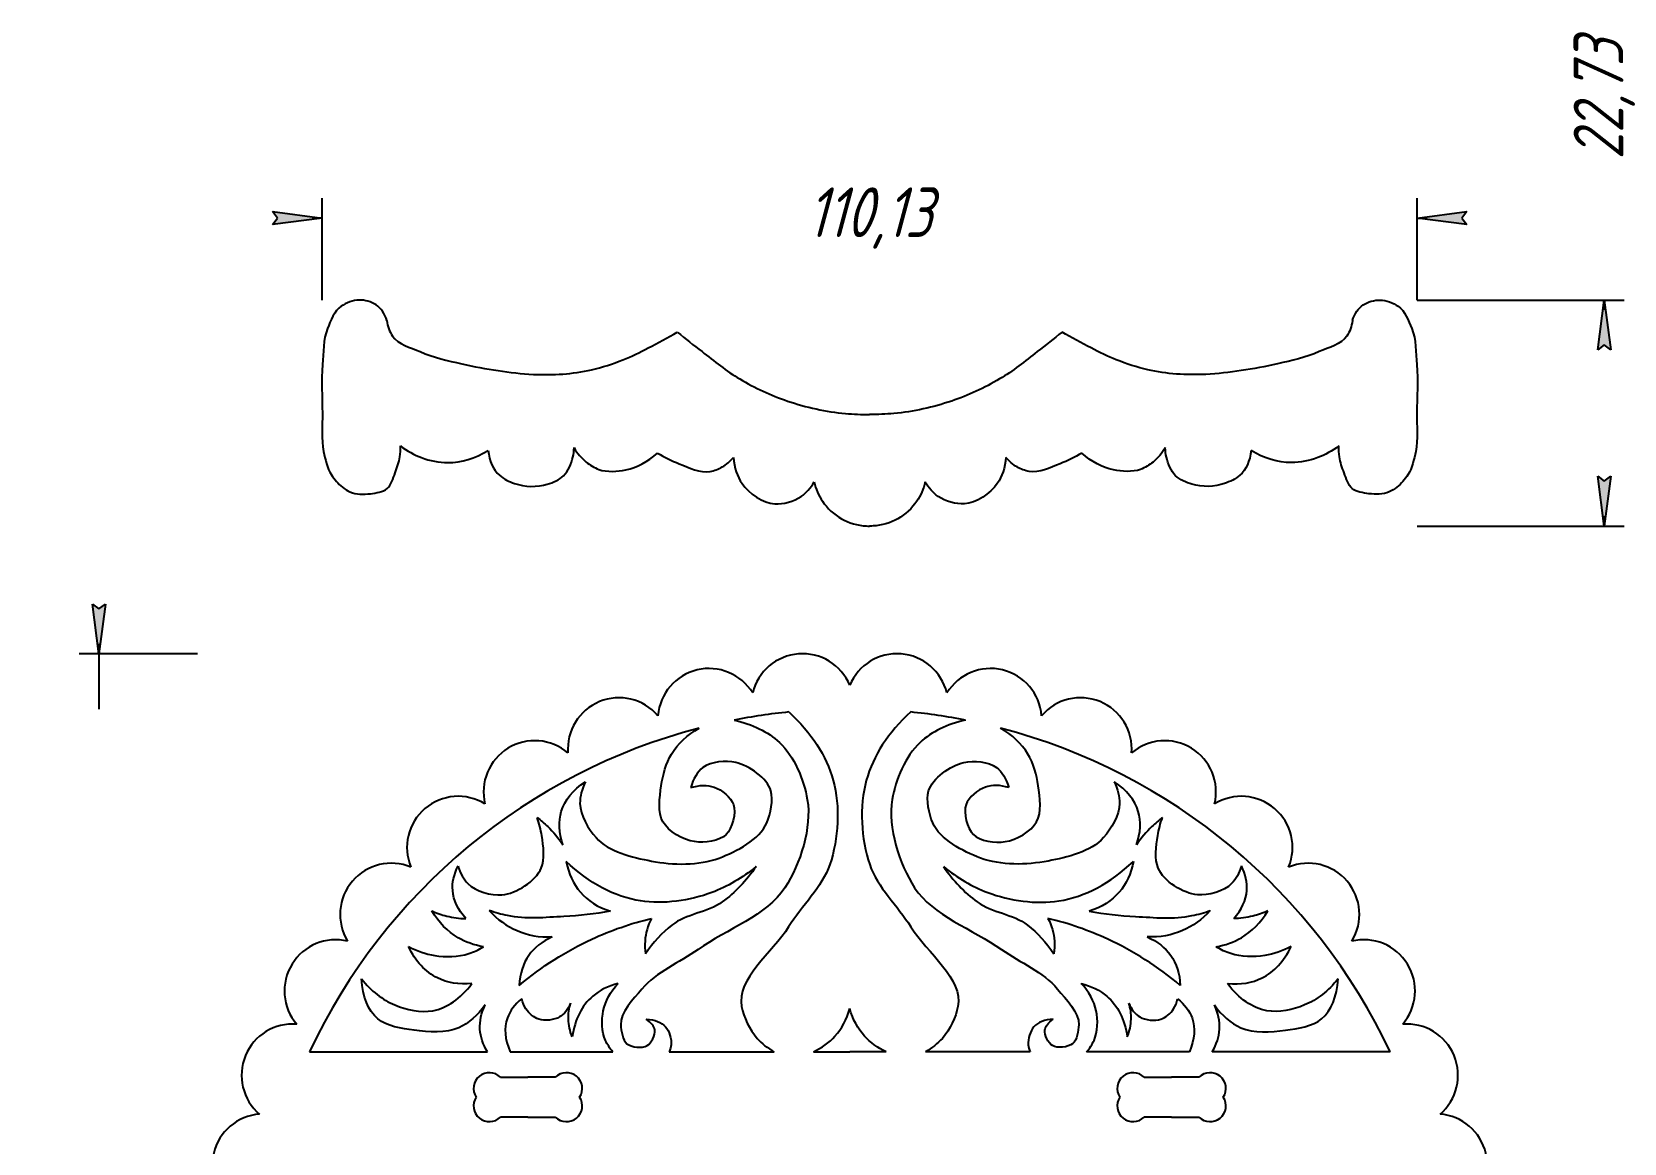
# Model space of a CAD drawing. Header units: millimetres. Extents: x -487 to -69, y -139 to 221.
# Drawn here: x -309.9 to -149.8, y -34.7 to 77.1 of the extents above; entities that cross this region are included whole.
import ezdxf

# ---------------------------------------------------------------- set-up
doc = ezdxf.new("R2010")
doc.units = ezdxf.units.MM
doc.linetypes.add('K5LT32768', pattern=[0])
doc.linetypes.add('K5LT_THIN', pattern=[0])
doc.styles.add('KDIMTEXTSTYLE', font='GOST_AU.SHX', dxfattribs={"width": 0.96, "oblique": 15, "height": 5})
doc.dimstyles.new('KDIMSTYLE (1.00)', dxfattribs={"dimtxt": 5, "dimasz": 1, "dimexe": 2, "dimexo": 0, "dimgap": 1, "dimtad": 1, "dimtxsty": 'KDIMTEXTSTYLE', "dimsah": 1, "dimcen": 0, "dimdle": 1, "dimadec": 0, "dimazin": 0, "dimtfac": 0.667, "dimtmove": 0, "dimatfit": 3, "dimfxl": 1, "dimtvp": 1, "dimtolj": 1, "dimtzin": 0, "dimarcsym": 0})

# ---------------------------------------------------------------- blocks, each defined once
blk = doc.blocks.new('KDIMARROW_01')
blk.add_hatch(color=0).paths.add_polyline_path([(0, 0), (-5, 0.658262491226197), (-4.5, 6e-16), (-5, -0.6582624912261956)])
at = {"color": 0, "linetype": 'K5LT_THIN'}
for p, q in [((-4.5, 6e-16), (-5, 0.658262491226197)), ((-5, 0.658262491226197), (0, 0)), ((0, 0), (-5, -0.6582624912261956)), ((-5, -0.6582624912261956), (-4.5, 6e-16)), ((0, 0), (-1, 0))]:
    blk.add_line(p, q, dxfattribs=at)

msp = doc.modelspace()

# ---------------------------------------------------------------- linework, layer by layer
at = {"color": 30, "linetype": 'K5LT32768', "true_color": 0xff8000}
for p, q in [((-281.9920121215921, -25.48999229660157), (-264.0875781937035, -25.48999229660157)), ((-261.8013818142175, -25.48999229660157), (-251.4725563749099, -25.48999229660157)), ((-245.8058079288505, -25.48999229660157), (-235.2519541571674, -25.48999229660157)), ((-231.3030518040846, -25.48999229660157), (-227.6474199609788, -25.48999229660157)), ((-223.991788117873, -25.48999229660157), (-227.6474199609788, -25.48999229660157)), ((-209.4890319931071, -25.48999229660157), (-220.0428857647902, -25.48999229660157)), ((-193.49345810774, -25.48999229660157), (-203.8222835470477, -25.48999229660157)), ((-173.3028278003655, -25.48999229660157), (-191.2072617282541, -25.48999229660157)), ((-262.7709457945718, -28.05109941462007), (-260.0160098248392, -28.05109941462004)), ((-257.2610738551065, -28.05109941462001), (-260.0160098248392, -28.05109941462004)), ((-198.033766066851, -28.05109941462007), (-195.2788300971184, -28.05109941462004)), ((-192.5238941273857, -28.05109941462001), (-195.2788300971184, -28.05109941462004)), ((-260.0160098248392, -32.05109941462004), (-262.770945794572, -32.05109941462004)), ((-260.0160098248392, -32.05109941462004), (-257.2610738551065, -32.05109941462004)), ((-195.2788300971184, -32.05109941462004), (-198.0337660668511, -32.05109941462004)), ((-195.2788300971184, -32.05109941462004), (-192.5238941273856, -32.05109941462004))]:
    msp.add_line(p, q, dxfattribs=at)
for centre, radius, start, end in [((-232.4051417439227, 9.401487637222203), 5.149414878140898, 22.4917768598498, 166.5082231401469), ((-222.8896981780349, 9.401487637222203), 5.149414878140898, 13.49177685985314, 157.5082231401502), ((-241.8034344095408, 7.912944313372151), 5.149414878140898, 31.49177685985227, 175.5082231401494), ((-213.4914055124168, 7.912944313372151), 5.149414878140898, 4.491776859850669, 148.5082231401477), ((-250.8531590183157, 4.972510542496053), 5.149414878140898, 40.49177685986863, 184.5082231401657), ((-204.4416809036419, 4.972510542496053), 5.149414878140898, 355.4917768598343, 139.5082231401314), ((-227.6474199609788, -51.05109941462001), 60.05584812657471, 95.858678009859, 101.1769592941411), ((-227.6474199609788, -51.05109941462001), 60.05584812657471, 78.82304070585886, 84.141321990141), ((-227.6474199609788, -51.05109941462001), 60.05584812657471, 104.610392055035, 154.809941819085), ((-227.6474199609788, -51.05109941462001), 60.05584812657471, 25.19005818091505, 75.38960794496498), ((-259.3314813160663, 0.6525895627725617), 5.149414878140897, 49.49177685987107, 193.5082231401681), ((-195.9633586058913, 0.6525895627725617), 5.149414878140897, 346.4917768598319, 130.5082231401289), ((-267.0296368698854, -4.940447834277649), 5.149414878140897, 58.49177685983203, 202.5082231401291), ((-188.2652030520722, -4.940447834277649), 5.149414878140897, 337.4917768598709, 121.508223140168), ((-273.7580715413245, -11.66888250571247), 5.149414878140898, 67.49177685983452, 211.5082231401315), ((-181.5367683806331, -11.66888250571247), 5.149414878140898, 328.4917768598684, 112.5082231401655), ((-279.3511089383751, -19.36703805952968), 5.149414878140899, 76.49177685985086, 220.5082231401479), ((-175.9437309835825, -19.36703805952968), 5.149414878140899, 319.4917768598521, 103.5082231401491), ((-283.6710299180958, -27.84536035728169), 5.149414878140897, 85.49177685985336, 229.5082231401504), ((-171.6238100038618, -27.84536035728169), 5.149414878140897, 310.4917768598496, 94.50822314014665), ((-263.8934778097056, -29.17363142975364), 1.587500000000009, 44.99999999999644, 213.5548992548024), ((-256.1385418399728, -29.1736314297537), 1.587500000000009, 326.4451007451987, 134.9999999999988), ((-199.1562980819847, -29.17363142975364), 1.587500000000009, 44.99999999999644, 213.5548992548024), ((-191.401362112252, -29.1736314297537), 1.587500000000009, 326.4451007451987, 134.9999999999988), ((-263.8934778097056, -30.92856739948638), 1.587500000000009, 146.4451007451974, 314.9999999999997), ((-256.1385418399728, -30.92856739948638), 1.587500000000009, 225.0000000000006, 33.55489925480147), ((-199.1562980819847, -30.92856739948638), 1.587500000000009, 146.4451007451974, 314.9999999999997), ((-191.401362112252, -30.92856739948638), 1.587500000000009, 225.0000000000006, 33.55489925480147), ((-286.6114636889708, -36.89508496605808), 5.149414878140898, 94.49177685984948, 238.5082231401465), ((-168.6833762329867, -36.89508496605808), 5.149414878140898, 301.4917768598535, 85.50822314015053)]:
    msp.add_arc(centre, radius, start, end, dxfattribs=at)
for points, knots in [([(-274.1958636776302, 48.05903232482039), (-274.4308449446605, 48.7722755108458), (-274.7977297857775, 49.30107934992386), (-275.2965182009814, 49.64544384205459), (-275.7511165821327, 49.95929944871429), (-276.4297027942658, 50.13567987464898), (-276.989014228191, 50.12739175662757), (-277.599811928986, 50.1183406929011), (-278.3127085280121, 49.84794981832895), (-278.8040413132518, 49.49582457090001), (-279.4739128841804, 49.01574528503726), (-279.863159357063, 48.06009377573781), (-280.1797533691939, 47.26595449325573), (-280.6235130715204, 46.15283485707507), (-280.5789981615848, 44.84469488206496), (-280.6742191646285, 43.62688906355378), (-280.8008002079158, 42.0080116509986), (-280.7114696467632, 40.37179479213017), (-280.6849777907771, 38.7448947355517), (-280.6640486225392, 37.45960672069447), (-280.8299911551854, 36.13468152228751), (-280.5658718856709, 34.88983842162084), (-280.3958663135899, 34.08857063124376), (-280.2152134333695, 33.21824689408781), (-279.7769197100498, 32.53597067973735), (-279.4877145752652, 32.0857753562976), (-279.1061844596493, 31.65367272992258), (-278.6803184745827, 31.31906740040348), (-278.4434035734392, 31.13292201348623), (-278.1835601127515, 30.9484460982816), (-277.9135580989621, 30.82657844491395), (-277.3021698332668, 30.55062326890944), (-276.5279657255474, 30.56731214080525), (-275.857653947429, 30.64931265260063), (-275.2886786276136, 30.71891648315655), (-274.5968158528942, 30.81887551206012), (-274.1831279589188, 31.16308767180259), (-273.7655321165113, 31.51055146977189), (-273.58834775688, 32.18892238530556), (-273.3720309190001, 32.73418979243523), (-273.1643943648451, 33.25757690653644), (-272.9784569311871, 33.80752856186663), (-272.8985157614196, 34.36396289294472), (-272.8468730498189, 34.72342445409286), (-272.8277389941879, 35.08838498661027), (-272.8411135945269, 35.45884449049692)], [0, 0, 0, 0, 1, 1, 1, 2, 2, 2, 3, 3, 3, 4, 4, 4, 5, 5, 5, 6, 6, 6, 7, 7, 7, 8, 8, 8, 9, 9, 9, 10, 10, 10, 11, 11, 11, 12, 12, 12, 13, 13, 13, 14, 14, 14, 15, 15, 15, 15]), ([(-177.0989762443273, 48.05903232482039), (-176.863994977297, 48.7722755108458), (-176.49711013618, 49.30107934992386), (-175.9983217209762, 49.64544384205459), (-175.5437233398249, 49.95929944871429), (-174.8651371276917, 50.13567987464898), (-174.3058256937666, 50.12739175662757), (-173.6950279929715, 50.1183406929011), (-172.9821313939455, 49.84794981832895), (-172.4907986087057, 49.49582457090001), (-171.8209270377771, 49.01574528503726), (-171.4316805648945, 48.06009377573781), (-171.1150865527637, 47.26595449325573), (-170.6713268504371, 46.15283485707507), (-170.7158417603728, 44.84469488206496), (-170.620620757329, 43.62688906355378), (-170.4940397140417, 42.0080116509986), (-170.5833702751943, 40.37179479213017), (-170.6098621311804, 38.7448947355517), (-170.6307912994183, 37.45960672069447), (-170.4648487667721, 36.13468152228751), (-170.7289680362866, 34.88983842162084), (-170.8989736083676, 34.08857063124376), (-171.079626488588, 33.21824689408781), (-171.5179202119078, 32.53597067973735), (-171.8071253466923, 32.0857753562976), (-172.1886554623082, 31.65367272992258), (-172.6145214473748, 31.31906740040348), (-172.8514363485183, 31.13292201348623), (-173.1112798092061, 30.9484460982816), (-173.3812818229954, 30.82657844491395), (-173.9926700886907, 30.55062326890944), (-174.7668741964101, 30.56731214080525), (-175.4371859745286, 30.64931265260063), (-176.0061612943439, 30.71891648315655), (-176.6980240690634, 30.81887551206012), (-177.1117119630387, 31.16308767180259), (-177.5293078054463, 31.51055146977189), (-177.7064921650776, 32.18892238530556), (-177.9228090029574, 32.73418979243523), (-178.1304455571124, 33.25757690653644), (-178.3163829907704, 33.80752856186663), (-178.3963241605379, 34.36396289294472), (-178.4479668721386, 34.72342445409286), (-178.4671009277696, 35.08838498661027), (-178.4537263274307, 35.45884449049692)], [0, 0, 0, 0, 1, 1, 1, 2, 2, 2, 3, 3, 3, 4, 4, 4, 5, 5, 5, 6, 6, 6, 7, 7, 7, 8, 8, 8, 9, 9, 9, 10, 10, 10, 11, 11, 11, 12, 12, 12, 13, 13, 13, 14, 14, 14, 15, 15, 15, 15]), ([(-274.1958636776302, 48.05903232482039), (-274.1362047500142, 47.45028705881092), (-273.9305453665387, 46.93974104609447), (-273.6474199609788, 46.50641090930559), (-273.0972284828697, 45.66432982513869), (-271.8294255102666, 45.36338536564614), (-270.8604248449159, 44.93418591362649), (-269.5334429903036, 44.34642585813313), (-268.0750931370405, 44.03599618570509), (-266.6544246454327, 43.7046796831129), (-265.4549279355141, 43.42494302593449), (-264.2354367074637, 43.21219334516395), (-263.0160098248392, 43.03339191663451), (-261.8389218446684, 42.86079853251426), (-260.6507844794953, 42.68667074482251), (-259.4662356048823, 42.64129144972364), (-257.5194230042904, 42.56671032825381), (-255.5111300418052, 42.67474678015039), (-253.6153380128754, 43.10893126543662), (-252.544637114634, 43.3541489429584), (-251.4798820101235, 43.70327330515011), (-250.4553943863631, 44.11089983521263), (-249.5893543472607, 44.45548271532467), (-248.7523920588858, 44.88147773406653), (-247.9190733452284, 45.30251130805154), (-246.9270647361123, 45.80372281725546), (-245.9522340146335, 46.33870409574536), (-244.9945811807921, 46.90745514352122)], [0, 0, 0, 0, 1, 1, 1, 2, 2, 2, 3, 3, 3, 4, 4, 4, 5, 5, 5, 6, 6, 6, 7, 7, 7, 8, 8, 8, 9, 9, 9, 9]), ([(-177.0989762443273, 48.05903232482039), (-177.1586351719433, 47.45028705881092), (-177.3642945554188, 46.93974104609447), (-177.6474199609788, 46.50641090930559), (-178.1976114390879, 45.66432982513869), (-179.4654144116909, 45.36338536564614), (-180.4344150770416, 44.93418591362649), (-181.761396931654, 44.34642585813313), (-183.219746784917, 44.03599618570509), (-184.6404152765248, 43.7046796831129), (-185.8399119864435, 43.42494302593449), (-187.0594032144939, 43.21219334516395), (-188.2788300971183, 43.03339191663451), (-189.4559180772891, 42.86079853251426), (-190.6440554424622, 42.68667074482251), (-191.8286043170752, 42.64129144972364), (-193.7754169176671, 42.56671032825381), (-195.7837098801523, 42.67474678015039), (-197.6795019090821, 43.10893126543662), (-198.7502028073236, 43.3541489429584), (-199.814957911834, 43.70327330515011), (-200.8394455355945, 44.11089983521263), (-201.7054855746968, 44.45548271532467), (-202.5424478630718, 44.88147773406653), (-203.3757665767291, 45.30251130805154), (-204.3677751858453, 45.80372281725546), (-205.342605907324, 46.33870409574536), (-206.3002587411654, 46.90745514352122)], [0, 0, 0, 0, 1, 1, 1, 2, 2, 2, 3, 3, 3, 4, 4, 4, 5, 5, 5, 6, 6, 6, 7, 7, 7, 8, 8, 8, 9, 9, 9, 9]), ([(-244.9945811807921, 46.90745514352122), (-244.1772239798164, 46.23516400924757), (-243.3486218657075, 45.57769691336025), (-242.5087748384656, 44.93505385585927), (-241.268370546882, 43.98590814167086), (-240.0511208329287, 42.97803956885735), (-238.7139745564922, 42.18462613760062), (-237.2008968661457, 41.28682147463197), (-235.5607689036819, 40.53134260560984), (-233.8973453847633, 39.96522081123444), (-232.0309947786597, 39.3300357594156), (-230.0491095932944, 38.89456231788181), (-228.0797016839233, 38.71558706557343), (-227.2739946316798, 38.64236626541529), (-226.4632340573649, 38.60890793453304), (-225.6474199609788, 38.6152120729267)], [0, 0, 0, 0, 1, 1, 1, 2, 2, 2, 3, 3, 3, 4, 4, 4, 5, 5, 5, 5]), ([(-206.3002587411654, 46.90745514352122), (-207.1176159421411, 46.23516400924757), (-207.94621805625, 45.57769691336025), (-208.786065083492, 44.93505385585927), (-210.0264693750755, 43.98590814167086), (-211.2437190890289, 42.97803956885735), (-212.5808653654654, 42.18462613760062), (-214.0939430558119, 41.28682147463197), (-215.7340710182756, 40.53134260560984), (-217.3974945371942, 39.96522081123444), (-219.2638451432978, 39.3300357594156), (-221.2457303286631, 38.89456231788181), (-223.2151382380342, 38.71558706557343), (-224.0208452902778, 38.64236626541529), (-224.8316058645927, 38.60890793453304), (-225.6474199609788, 38.6152120729267)], [0, 0, 0, 0, 1, 1, 1, 2, 2, 2, 3, 3, 3, 4, 4, 4, 5, 5, 5, 5]), ([(-272.8411135945269, 35.45884449049692), (-272.1641540069365, 34.93853070669785), (-271.4612913766114, 34.55304781115925), (-270.708558339347, 34.27324545522391), (-269.8796043778766, 33.96511061870306), (-268.9403222329324, 33.77107178316899), (-268.0693192068109, 33.76869258622264), (-266.6921667506032, 33.76493081178535), (-265.3368719031079, 34.17566717168579), (-264.0034346643251, 35.00090166592398)], [0, 0, 0, 0, 1, 1, 1, 2, 2, 2, 3, 3, 3, 3]), ([(-264.0034346643251, 35.00090166592398), (-263.8899057407937, 33.91884646041096), (-263.5121901151772, 33.08343754952676), (-262.8702877874758, 32.49467493327138), (-262.4678507156403, 32.12555350612143), (-261.8812438318616, 31.86195647239395), (-261.3514534633929, 31.67815050036506), (-260.3418985188541, 31.3278945520852), (-259.0832367775325, 31.27810287481628), (-258.0666545060871, 31.59004106006331), (-257.4946900551299, 31.76554830415849), (-256.8442774381036, 32.03142493429516), (-256.4251687411098, 32.44069391393727), (-255.9483857792751, 32.90628309808089), (-255.6470018464946, 33.65075045153581), (-255.4919840947916, 34.32555934973156), (-255.4211916548104, 34.63372643317541), (-255.3852808417959, 34.95383641507055), (-255.3772357340116, 35.279166147547)], [0, 0, 0, 0, 1, 1, 1, 2, 2, 2, 3, 3, 3, 4, 4, 4, 5, 5, 5, 6, 6, 6, 6]), ([(-255.3772357340116, 35.279166147547), (-255.0466423902747, 34.69337795114882), (-254.6386967106457, 34.2208768415759), (-254.1531102205834, 33.8297634678968), (-253.7791236577646, 33.52853773512174), (-253.3364987400169, 33.25308451954632), (-252.8931591661661, 33.08983815723414), (-252.0644948023801, 32.78470761860259), (-251.0263336072816, 32.87107180964876), (-250.1623713896047, 33.04851956793399), (-249.027447208095, 33.28161975184494), (-247.96658061871, 33.85759309271804), (-246.997288867759, 34.73774029984283)], [0, 0, 0, 0, 1, 1, 1, 2, 2, 2, 3, 3, 3, 4, 4, 4, 4]), ([(-195.9176041879459, 35.279166147547), (-196.2481975316828, 34.69337795114882), (-196.6561432113118, 34.2208768415759), (-197.1417297013742, 33.8297634678968), (-197.5157162641929, 33.52853773512174), (-197.9583411819406, 33.25308451954632), (-198.4016807557915, 33.08983815723414), (-199.2303451195774, 32.78470761860259), (-200.268506314676, 32.87107180964876), (-201.1324685323528, 33.04851956793399), (-202.2673927138626, 33.28161975184494), (-203.3282593032476, 33.85759309271804), (-204.2975510541985, 34.73774029984283)], [0, 0, 0, 0, 1, 1, 1, 2, 2, 2, 3, 3, 3, 4, 4, 4, 4]), ([(-187.2914052576324, 35.00090166592398), (-187.4049341811639, 33.91884646041096), (-187.7826498067803, 33.08343754952676), (-188.4245521344818, 32.49467493327138), (-188.8269892063173, 32.12555350612143), (-189.4135960900959, 31.86195647239395), (-189.9433864585646, 31.67815050036506), (-190.9529414031035, 31.3278945520852), (-192.211603144425, 31.27810287481628), (-193.2281854158704, 31.59004106006331), (-193.8001498668276, 31.76554830415849), (-194.4505624838539, 32.03142493429516), (-194.8696711808477, 32.44069391393727), (-195.3464541426824, 32.90628309808089), (-195.6478380754629, 33.65075045153581), (-195.8028558271659, 34.32555934973156), (-195.8736482671471, 34.63372643317541), (-195.9095590801616, 34.95383641507055), (-195.9176041879459, 35.279166147547)], [0, 0, 0, 0, 1, 1, 1, 2, 2, 2, 3, 3, 3, 4, 4, 4, 5, 5, 5, 6, 6, 6, 6]), ([(-178.4537263274307, 35.45884449049692), (-179.130685915021, 34.93853070669785), (-179.8335485453461, 34.55304781115925), (-180.5862815826106, 34.27324545522391), (-181.4152355440809, 33.96511061870306), (-182.3545176890252, 33.77107178316899), (-183.2255207151467, 33.76869258622264), (-184.6026731713544, 33.76493081178535), (-185.9579680188496, 34.17566717168579), (-187.2914052576324, 35.00090166592398)], [0, 0, 0, 0, 1, 1, 1, 2, 2, 2, 3, 3, 3, 3]), ([(-246.997288867759, 34.73774029984283), (-246.2933551115774, 34.30633907572709), (-245.5634244646369, 33.94608246856353), (-244.8074969269376, 33.65697047835216), (-243.8099326593076, 33.27544212226652), (-242.6940225151567, 32.68383519326134), (-241.6789840071784, 32.88407871291019), (-241.2762747288512, 32.96352389913086), (-240.8496805555762, 33.13118608634031), (-240.483983330541, 33.33862914949503), (-240.0601105429209, 33.57907250928087), (-239.680889163095, 33.88768303506058), (-239.3439027041052, 34.28536483026412)], [0, 0, 0, 0, 1, 1, 1, 2, 2, 2, 3, 3, 3, 4, 4, 4, 4]), ([(-239.3439027041052, 34.28536483026412), (-239.252886070423, 33.26417713388994), (-238.9747974209704, 32.37914968532418), (-238.4826079142588, 31.66835373803832), (-237.7899694790363, 30.6680792787558), (-236.3702387212469, 29.70576237893191), (-235.1862169813303, 29.62726842458189), (-234.3461146605104, 29.57157438536228), (-233.2615872193429, 29.867325739058), (-232.5371941570153, 30.36919365051489), (-232.019845709042, 30.72761865288252), (-231.5833995386825, 31.21588321986766), (-231.2278556459366, 31.83398735147033)], [0, 0, 0, 0, 1, 1, 1, 2, 2, 2, 3, 3, 3, 4, 4, 4, 4]), ([(-211.9509372178523, 34.28536483026412), (-212.0419538515346, 33.26417713388994), (-212.3200425009871, 32.37914968532418), (-212.8122320076988, 31.66835373803832), (-213.5048704429212, 30.6680792787558), (-214.9246012007107, 29.70576237893191), (-216.1086229406272, 29.62726842458189), (-216.9487252614471, 29.57157438536228), (-218.0332527026147, 29.867325739058), (-218.7576457649422, 30.36919365051489), (-219.2749942129155, 30.72761865288252), (-219.7114403832751, 31.21588321986766), (-220.0669842760209, 31.83398735147033)], [0, 0, 0, 0, 1, 1, 1, 2, 2, 2, 3, 3, 3, 4, 4, 4, 4]), ([(-204.2975510541985, 34.73774029984283), (-205.0014848103802, 34.30633907572709), (-205.7314154573207, 33.94608246856353), (-206.4873429950199, 33.65697047835216), (-207.48490726265, 33.27544212226652), (-208.6008174068008, 32.68383519326134), (-209.6158559147791, 32.88407871291019), (-210.0185651931063, 32.96352389913086), (-210.4451593663813, 33.13118608634031), (-210.8108565914166, 33.33862914949503), (-211.2347293790366, 33.57907250928087), (-211.6139507588625, 33.88768303506058), (-211.9509372178523, 34.28536483026412)], [0, 0, 0, 0, 1, 1, 1, 2, 2, 2, 3, 3, 3, 4, 4, 4, 4]), ([(-231.2278556459366, 31.83398735147033), (-231.0587558107571, 31.11026410688264), (-230.7815814687652, 30.46305096635913), (-230.396332619961, 29.8923479298998), (-229.9219241048333, 29.18956483023356), (-229.2166569401884, 28.54734622821152), (-228.4814449325771, 28.13206518941146), (-227.7478075936115, 27.71767359477739), (-226.8519682523875, 27.44322776020319), (-225.9910286893929, 27.40112874769138), (-225.8770324517571, 27.39555445509199), (-225.7624962089524, 27.39351370969232), (-225.6474199609788, 27.39500651149238)], [0, 0, 0, 0, 1, 1, 1, 2, 2, 2, 3, 3, 3, 4, 4, 4, 4]), ([(-220.0669842760209, 31.83398735147033), (-220.2360841112005, 31.11026410688264), (-220.5132584531923, 30.46305096635913), (-220.8985073019966, 29.8923479298998), (-221.3729158171242, 29.18956483023356), (-222.0781829817691, 28.54734622821152), (-222.8133949893804, 28.13206518941146), (-223.547032328346, 27.71767359477739), (-224.4428716695701, 27.44322776020319), (-225.3038112325646, 27.40112874769138), (-225.4178074702004, 27.39555445509199), (-225.5323437130051, 27.39351370969232), (-225.6474199609788, 27.39500651149238)], [0, 0, 0, 0, 1, 1, 1, 2, 2, 2, 3, 3, 3, 4, 4, 4, 4]), ([(-233.7776282019809, 8.69105857389053), (-231.502653944127, 6.609906011122519), (-230.0143971722914, 4.313274561647432), (-229.3128578864743, 1.801164225465271), (-228.5889520157476, -0.7910376041974416), (-228.7734823797822, -4.090060212064373), (-229.6541852583532, -6.663754597131771), (-230.4337576131362, -8.941913373578842), (-232.4640168860684, -10.80094152914592), (-233.7956268179692, -12.91541551540197), (-235.4486242961661, -15.54022333881983), (-239.0768671740859, -18.17605024311396), (-238.5286969272049, -20.93123874167031), (-238.3183503052848, -21.98847341779893), (-237.736987369937, -23.27572817805429), (-236.9585910165619, -24.13971603733208), (-236.4843684980709, -24.66608348085344), (-235.9154895449394, -25.11617556727663), (-235.2519541571674, -25.48999229660157)], [0, 0, 0, 0, 1, 1, 1, 2, 2, 2, 3, 3, 3, 4, 4, 4, 5, 5, 5, 6, 6, 6, 6]), ([(-221.5172117199766, 8.69105857389053), (-223.7921859778306, 6.609906011122519), (-225.2804427496662, 4.313274561647432), (-225.9819820354833, 1.801164225465271), (-226.70588790621, -0.7910376041974416), (-226.5213575421754, -4.090060212064373), (-225.6406546636044, -6.663754597131771), (-224.8610823088214, -8.941913373578842), (-222.8308230358892, -10.80094152914592), (-221.4992131039884, -12.91541551540197), (-219.8462156257915, -15.54022333881983), (-216.2179727478717, -18.17605024311396), (-216.7661429947527, -20.93123874167031), (-216.9764896166728, -21.98847341779893), (-217.5578525520206, -23.27572817805429), (-218.3362489053956, -24.13971603733208), (-218.8104714238867, -24.66608348085344), (-219.3793503770182, -25.11617556727663), (-220.0428857647902, -25.48999229660157)], [0, 0, 0, 0, 1, 1, 1, 2, 2, 2, 3, 3, 3, 4, 4, 4, 5, 5, 5, 6, 6, 6, 6]), ([(-239.2886370319388, 7.865680532259205), (-237.4190322337993, 7.464560721212592), (-235.8953109212042, 6.718065286841409), (-234.7174730941537, 5.626194229145597), (-233.2409948798482, 4.257479629822967), (-232.2534618893493, 1.864993348949298), (-231.9185886447466, -0.1081056184201543), (-231.4380782433346, -2.939309938613576), (-232.6205380046607, -6.572482123315666), (-234.1713492991474, -8.982617287271864), (-235.9872663406567, -11.80475659727557), (-239.9935986893391, -13.12838702975475), (-242.9093300192476, -15.19477545546809), (-244.786622313179, -16.52521870586952), (-247.1060631962135, -17.44670553656641), (-248.5450261904542, -19.18071910453207), (-249.4178715026451, -20.23253601721984), (-250.7411639667801, -21.4970318128241), (-250.6783220951583, -22.78361885469891), (-250.6483968381699, -23.39629073846552), (-250.4926239330761, -24.32928922946815), (-250.0620366115771, -24.67988188110257), (-249.6199200949334, -25.03986182979654), (-248.4965997443441, -25.17254350961304), (-248.0235538581932, -24.86950818374288), (-247.6218324336392, -24.61216362930804), (-247.1783059916114, -23.79033101732423), (-247.2650486476318, -23.30509118695994), (-247.3341276551573, -22.91866209392433), (-247.6185671091179, -22.55521168053031), (-248.1183670095134, -22.21473994677783)], [0, 0, 0, 0, 1, 1, 1, 2, 2, 2, 3, 3, 3, 4, 4, 4, 5, 5, 5, 6, 6, 6, 7, 7, 7, 8, 8, 8, 9, 9, 9, 10, 10, 10, 10]), ([(-243.6459748634569, 1.079412088358424), (-242.7637769715615, 1.355848148910695), (-241.9773253857677, 1.374137720673332), (-241.2866201060752, 1.134280803646391), (-240.5191194978458, 0.867755651575493), (-239.5955301425571, 0.0844214593529955), (-239.3387807133531, -0.6215180855679421), (-239.0345492846914, -1.458010680569458), (-239.4599331044745, -3.013642812797258), (-240.0795083697404, -3.639297426405051), (-240.7297870015573, -4.295956671754709), (-242.2664563466522, -4.494208026106179), (-243.2618938564413, -4.352590725148389), (-244.409565858554, -4.189315572538931), (-245.8946032147473, -3.315049389610721), (-246.4442793431423, -2.349882617138263), (-246.9742153105369, -1.419377250712927), (-246.7780752660609, 0.0949046188188163), (-246.6088854890061, 1.27145259186625), (-246.4525904717877, 2.358330232506688), (-246.1315993939554, 3.5313582603425), (-245.5663798985351, 4.45383807856723), (-244.9241090819305, 5.502071324152553), (-244.0007156956061, 6.3717082631604), (-242.796199739562, 7.062748895590829)], [0, 0, 0, 0, 1, 1, 1, 2, 2, 2, 3, 3, 3, 4, 4, 4, 5, 5, 5, 6, 6, 6, 7, 7, 7, 8, 8, 8, 8]), ([(-216.0062028900188, 7.865680532259205), (-217.8758076881583, 7.464560721212592), (-219.3995290007534, 6.718065286841409), (-220.5773668278039, 5.626194229145597), (-222.0538450421094, 4.257479629822967), (-223.0413780326083, 1.864993348949298), (-223.376251277211, -0.1081056184201543), (-223.856761678623, -2.939309938613576), (-222.6743019172969, -6.572482123315666), (-221.1234906228102, -8.982617287271864), (-219.3075735813009, -11.80475659727557), (-215.3012412326185, -13.12838702975475), (-212.3855099027101, -15.19477545546809), (-210.5082176087786, -16.52521870586952), (-208.1887767257441, -17.44670553656641), (-206.7498137315034, -19.18071910453207), (-205.8769684193125, -20.23253601721984), (-204.5536759551775, -21.4970318128241), (-204.6165178267993, -22.78361885469891), (-204.6464430837877, -23.39629073846552), (-204.8022159888815, -24.32928922946815), (-205.2328033103805, -24.67988188110257), (-205.6749198270242, -25.03986182979654), (-206.7982401776135, -25.17254350961304), (-207.2712860637644, -24.86950818374288), (-207.6730074883184, -24.61216362930804), (-208.1165339303462, -23.79033101732423), (-208.0297912743258, -23.30509118695994), (-207.9607122668002, -22.91866209392433), (-207.6762728128397, -22.55521168053031), (-207.1764729124442, -22.21473994677783)], [0, 0, 0, 0, 1, 1, 1, 2, 2, 2, 3, 3, 3, 4, 4, 4, 5, 5, 5, 6, 6, 6, 7, 7, 7, 8, 8, 8, 9, 9, 9, 10, 10, 10, 10]), ([(-211.6488650585006, 1.079412088358424), (-212.531062950396, 1.355848148910695), (-213.3175145361899, 1.374137720673332), (-214.0082198158824, 1.134280803646391), (-214.7757204241118, 0.867755651575493), (-215.6993097794005, 0.0844214593529955), (-215.9560592086045, -0.6215180855679421), (-216.2602906372662, -1.458010680569458), (-215.8349068174831, -3.013642812797258), (-215.2153315522172, -3.639297426405051), (-214.5650529204003, -4.295956671754709), (-213.0283835753054, -4.494208026106179), (-212.0329460655163, -4.352590725148389), (-210.8852740634036, -4.189315572538931), (-209.4002367072102, -3.315049389610721), (-208.8505605788153, -2.349882617138263), (-208.3206246114207, -1.419377250712927), (-208.5167646558967, 0.0949046188188163), (-208.6859544329514, 1.27145259186625), (-208.8422494501699, 2.358330232506688), (-209.1632405280022, 3.5313582603425), (-209.7284600234225, 4.45383807856723), (-210.370730840027, 5.502071324152553), (-211.2941242263514, 6.3717082631604), (-212.4986401823956, 7.062748895590829)], [0, 0, 0, 0, 1, 1, 1, 2, 2, 2, 3, 3, 3, 4, 4, 4, 5, 5, 5, 6, 6, 6, 7, 7, 7, 8, 8, 8, 8]), ([(-254.2340717981193, 1.669744363953555), (-254.604988656162, 0.9243323489601778), (-254.7884060790923, 0.1971573426449993), (-254.7843240669104, -0.5117806549920374), (-254.7774438798567, -1.706687925168097), (-253.9458395826287, -3.048468085641588), (-253.1656969659159, -3.941075360488782), (-251.921384105585, -5.364767243899962), (-249.5271082993732, -5.925920379222759), (-247.5965223641892, -6.300430117870519), (-245.4226845938704, -6.722127697029094), (-242.8258291301157, -6.763717826423317), (-240.7928016684837, -5.998652183786817), (-239.0123130404083, -5.328621551071194), (-236.718570746439, -4.152939910936169), (-235.9917890807883, -2.459620047714196), (-235.5974629684059, -1.540884380261133), (-235.3111894005353, -0.1563503563393454), (-235.5802737161287, 0.7501997966307385), (-235.9582712153886, 2.023680527087777), (-237.7555588878319, 3.331090202693645), (-239.1193058522013, 3.603372991604004), (-240.1179716107944, 3.802764451342114), (-241.6179615920155, 3.731347057191357), (-242.4114287694781, 3.109554554012504), (-242.97776669386, 2.665749585579334), (-243.3892820585196, 1.989035430361298), (-243.6459748634569, 1.079412088358424)], [0, 0, 0, 0, 1, 1, 1, 2, 2, 2, 3, 3, 3, 4, 4, 4, 5, 5, 5, 6, 6, 6, 7, 7, 7, 8, 8, 8, 9, 9, 9, 9]), ([(-201.0607681238383, 1.669744363953555), (-200.6898512657956, 0.9243323489601778), (-200.5064338428652, 0.1971573426449993), (-200.5105158550473, -0.5117806549920374), (-200.5173960421009, -1.706687925168097), (-201.3490003393289, -3.048468085641588), (-202.1291429560417, -3.941075360488782), (-203.3734558163725, -5.364767243899962), (-205.7677316225844, -5.925920379222759), (-207.6983175577684, -6.300430117870519), (-209.8721553280872, -6.722127697029094), (-212.4690107918418, -6.763717826423317), (-214.5020382534739, -5.998652183786817), (-216.2825268815493, -5.328621551071194), (-218.5762691755186, -4.152939910936169), (-219.3030508411693, -2.459620047714196), (-219.6973769535517, -1.540884380261133), (-219.9836505214224, -0.1563503563393454), (-219.7145662058289, 0.7501997966307385), (-219.336568706569, 2.023680527087777), (-217.5392810341257, 3.331090202693645), (-216.1755340697563, 3.603372991604004), (-215.1768683111631, 3.802764451342114), (-213.6768783299421, 3.731347057191357), (-212.8834111524795, 3.109554554012504), (-212.3170732280976, 2.665749585579334), (-211.905557863438, 1.989035430361298), (-211.6488650585006, 1.079412088358424)], [0, 0, 0, 0, 1, 1, 1, 2, 2, 2, 3, 3, 3, 4, 4, 4, 5, 5, 5, 6, 6, 6, 7, 7, 7, 8, 8, 8, 9, 9, 9, 9]), ([(-256.4974062138103, -4.663019607222282), (-256.9068930365348, -3.425459116056913), (-256.9602376187228, -2.305222890108809), (-256.6574399603744, -1.302310929378081), (-256.3123164737656, -0.1592093791973923), (-255.5045270863472, 0.8314757185798385), (-254.2340717981193, 1.669744363953555)], [0, 0, 0, 0, 1, 1, 1, 2, 2, 2, 2]), ([(-198.7974337081473, -4.663019607222282), (-198.3879468854228, -3.425459116056913), (-198.3346023032348, -2.305222890108809), (-198.6373999615832, -1.302310929378081), (-198.982523448192, -0.1592093791973923), (-199.7903128356104, 0.8314757185798385), (-201.0607681238383, 1.669744363953555)], [0, 0, 0, 0, 1, 1, 1, 2, 2, 2, 2]), ([(-267.0367715232402, -6.789182240144186), (-266.8236381138876, -7.522008803775094), (-266.4959499661613, -8.116419862441433), (-266.0537070800613, -8.572415416143173), (-265.2701862936013, -9.380301774721914), (-263.7042557205181, -9.769892181328117), (-262.6244125108325, -9.69265164209125), (-261.1952382645602, -9.590423662644412), (-259.2183535148476, -8.324783771739277), (-258.6692927743219, -7.01780187809274), (-258.2933116635684, -6.122818012304919), (-258.4538340104887, -4.815734791736986), (-258.6235688467322, -3.74854105542795), (-258.7217328523802, -3.131342993574293), (-258.8817665989442, -2.521690625711415), (-259.1036700864242, -1.919583951839257)], [0, 0, 0, 0, 1, 1, 1, 2, 2, 2, 3, 3, 3, 4, 4, 4, 5, 5, 5, 5]), ([(-259.1036700864242, -1.919583951839257), (-258.7246167575712, -2.203692292558912), (-258.3664459914518, -2.508518476490337), (-258.0291577880659, -2.834062503633618), (-257.4588757872646, -3.384487621632132), (-256.9482919291794, -3.994139989495011), (-256.4974062138103, -4.663019607222282)], [0, 0, 0, 0, 1, 1, 1, 2, 2, 2, 2]), ([(-196.1911698355333, -1.919583951839257), (-196.5702231643864, -2.203692292558912), (-196.9283939305058, -2.508518476490337), (-197.2656821338917, -2.834062503633618), (-197.835964134693, -3.384487621632132), (-198.3465479927782, -3.994139989495011), (-198.7974337081473, -4.663019607222282)], [0, 0, 0, 0, 1, 1, 1, 2, 2, 2, 2]), ([(-188.2580683987173, -6.789182240144186), (-188.47120180807, -7.522008803775094), (-188.7988899557963, -8.116419862441433), (-189.2411328418963, -8.572415416143173), (-190.0246536283563, -9.380301774721914), (-191.5905842014396, -9.769892181328117), (-192.6704274111251, -9.69265164209125), (-194.0996016573974, -9.590423662644412), (-196.07648640711, -8.324783771739277), (-196.6255471476357, -7.01780187809274), (-197.0015282583892, -6.122818012304919), (-196.8410059114689, -4.815734791736986), (-196.6712710752254, -3.74854105542795), (-196.5731070695774, -3.131342993574293), (-196.4130733230134, -2.521690625711415), (-196.1911698355333, -1.919583951839257)], [0, 0, 0, 0, 1, 1, 1, 2, 2, 2, 3, 3, 3, 4, 4, 4, 5, 5, 5, 5]), ([(-237.0755101836718, -6.857095576999541), (-238.4636353049639, -8.003484918732084), (-239.945091579245, -8.872239363789845), (-241.5198790065151, -9.463358912172737), (-243.7238589323173, -10.29065508931058), (-246.4148039431063, -10.67871954707388), (-248.6802463515922, -10.31382399913593), (-251.3446192710206, -9.8846725836313), (-253.8411458166223, -8.558678630839239), (-256.1698259883971, -6.335842140759723)], [0, 0, 0, 0, 1, 1, 1, 2, 2, 2, 3, 3, 3, 3]), ([(-256.1698259883971, -6.335842140759723), (-255.9306806859036, -7.575557393641304), (-255.4551518200747, -8.608918198230981), (-254.7432393909104, -9.435924554528725), (-253.9970247371982, -10.30277872998818), (-252.9910982902526, -10.94291374168088), (-251.7254600500733, -11.3563295896069)], [0, 0, 0, 0, 1, 1, 1, 2, 2, 2, 2]), ([(-218.2193297382858, -6.857095576999541), (-216.8312046169937, -8.003484918732084), (-215.3497483427126, -8.872239363789845), (-213.7749609154425, -9.463358912172737), (-211.5709809896403, -10.29065508931058), (-208.8800359788513, -10.67871954707388), (-206.6145935703653, -10.31382399913593), (-203.950220650937, -9.8846725836313), (-201.4536941053353, -8.558678630839239), (-199.1250139335605, -6.335842140759723)], [0, 0, 0, 0, 1, 1, 1, 2, 2, 2, 3, 3, 3, 3]), ([(-199.1250139335605, -6.335842140759723), (-199.364159236054, -7.575557393641304), (-199.8396881018829, -8.608918198230981), (-200.5516005310471, -9.435924554528725), (-201.2978151847593, -10.30277872998818), (-202.303741631705, -10.94291374168088), (-203.5693798718842, -11.3563295896069)], [0, 0, 0, 0, 1, 1, 1, 2, 2, 2, 2]), ([(-266.2594647542151, -12.09315784055138), (-267.0666128716086, -11.19686752794993), (-267.5086108383092, -10.25952701236071), (-267.5854586543168, -9.281136293783788), (-267.6485303601253, -8.478136615020588), (-267.4656346497665, -7.647485263807397), (-267.0367715232402, -6.789182240144186)], [0, 0, 0, 0, 1, 1, 1, 2, 2, 2, 2]), ([(-237.0755101836718, -6.857095576999541), (-238.0409338348101, -8.276268398050547), (-239.1734242083556, -9.461432742458612), (-240.4729813043082, -10.41258861022374), (-241.9443782350615, -11.48951537924083), (-244.0969412996284, -11.61976491236916), (-245.5296825071159, -12.74341182089293), (-246.5369271845366, -13.53335724997388), (-247.4192161964848, -14.49465721821599), (-248.1765495429606, -15.62731172561922)], [0, 0, 0, 0, 1, 1, 1, 2, 2, 2, 3, 3, 3, 3]), ([(-218.2193297382858, -6.857095576999541), (-217.2539060871474, -8.276268398050547), (-216.121415713602, -9.461432742458612), (-214.8218586176494, -10.41258861022374), (-213.3504616868961, -11.48951537924083), (-211.1978986223291, -11.61976491236916), (-209.7651574148417, -12.74341182089293), (-208.757912737421, -13.53335724997388), (-207.8756237254728, -14.49465721821599), (-207.118290378997, -15.62731172561922)], [0, 0, 0, 0, 1, 1, 1, 2, 2, 2, 3, 3, 3, 3]), ([(-189.0353751677426, -12.09315784055138), (-188.228227050349, -11.19686752794993), (-187.7862290836484, -10.25952701236071), (-187.7093812676408, -9.281136293783788), (-187.6463095618323, -8.478136615020588), (-187.8292052721912, -7.647485263807397), (-188.2580683987173, -6.789182240144186)], [0, 0, 0, 0, 1, 1, 1, 2, 2, 2, 2]), ([(-264.4990935420109, -14.92804135111388), (-265.4347126175236, -14.76322865018986), (-266.2806052779334, -14.45840246625841), (-267.0367715232402, -14.01356279931952), (-268.0972425119908, -13.38970585732827), (-268.981238445392, -12.49046861473047), (-269.6887593234438, -11.3158510715262)], [0, 0, 0, 0, 1, 1, 1, 2, 2, 2, 2]), ([(-269.6887593234438, -11.3158510715262), (-269.1971683371256, -11.53909702539977), (-268.6942051336388, -11.71437208116032), (-268.1798697129831, -11.84167623880796), (-267.5564426904159, -11.99598187045495), (-266.9163077041599, -12.0798090710361), (-266.2594647542151, -12.09315784055138)], [0, 0, 0, 0, 1, 1, 1, 2, 2, 2, 2]), ([(-251.7254600500733, -11.3563295896069), (-253.2757685867506, -11.6189484717676), (-254.8303821865758, -11.79269940351276), (-256.3893008495489, -11.87758238484241), (-258.2759659873093, -11.98031113231818), (-260.2288344370345, -12.18867311398682), (-262.0682128818514, -11.79527931191049), (-262.68697826893, -11.66294196235526), (-263.2996789229787, -11.4891910306101), (-263.9063148439977, -11.27402651667498)], [0, 0, 0, 0, 1, 1, 1, 2, 2, 2, 3, 3, 3, 3]), ([(-263.9063148439977, -11.27402651667498), (-263.0724418969692, -12.18332910183926), (-262.1396737370741, -12.8600432570573), (-261.1080103643123, -13.30416898232906), (-260.0352618776189, -13.7659816358223), (-258.855584498928, -13.97631171109279), (-257.5689782282398, -13.93515920814048)], [0, 0, 0, 0, 1, 1, 1, 2, 2, 2, 2]), ([(-260.8885355031606, -18.81847486876779), (-258.6259942979983, -16.91320275777915), (-256.193481253566, -15.35858915795399), (-253.5909963698635, -14.15463406929226), (-251.679941315627, -13.27054652985285), (-249.677233207617, -12.57554280287218), (-247.5828720458333, -12.0696228883503)], [0, 0, 0, 0, 1, 1, 1, 2, 2, 2, 2]), ([(-247.5828720458333, -12.0696228883503), (-247.9706637898804, -12.80911569134909), (-248.1901386510322, -13.56813291949905), (-248.2412966292887, -14.34667457280011), (-248.2689714058547, -14.76783989318182), (-248.2473890437454, -15.19471894412152), (-248.1765495429606, -15.62731172561922)], [0, 0, 0, 0, 1, 1, 1, 2, 2, 2, 2]), ([(-194.406304418797, -18.81847486876779), (-196.6688456239592, -16.91320275777915), (-199.1013586683916, -15.35858915795399), (-201.703843552094, -14.15463406929226), (-203.6148986063305, -13.27054652985285), (-205.6176067143406, -12.57554280287218), (-207.7119678761243, -12.0696228883503)], [0, 0, 0, 0, 1, 1, 1, 2, 2, 2, 2]), ([(-207.7119678761243, -12.0696228883503), (-207.3241761320771, -12.80911569134909), (-207.1047012709253, -13.56813291949905), (-207.0535432926689, -14.34667457280011), (-207.0258685161029, -14.76783989318182), (-207.0474508782123, -15.19471894412152), (-207.118290378997, -15.62731172561922)], [0, 0, 0, 0, 1, 1, 1, 2, 2, 2, 2]), ([(-203.5693798718842, -11.3563295896069), (-202.019071335207, -11.6189484717676), (-200.4644577353818, -11.79269940351276), (-198.9055390724087, -11.87758238484241), (-197.0188739346483, -11.98031113231818), (-195.0660054849231, -12.18867311398682), (-193.2266270401061, -11.79527931191049), (-192.6078616530276, -11.66294196235526), (-191.9951609989788, -11.4891910306101), (-191.3885250779599, -11.27402651667498)], [0, 0, 0, 0, 1, 1, 1, 2, 2, 2, 3, 3, 3, 3]), ([(-191.3885250779599, -11.27402651667498), (-192.2223980249884, -12.18332910183926), (-193.1551661848835, -12.8600432570573), (-194.1868295576452, -13.30416898232906), (-195.2595780443387, -13.7659816358223), (-196.4392554230296, -13.97631171109279), (-197.7258616937178, -13.93515920814048)], [0, 0, 0, 0, 1, 1, 1, 2, 2, 2, 2]), ([(-190.7957463799467, -14.92804135111388), (-189.860127304434, -14.76322865018986), (-189.0142346440242, -14.45840246625841), (-188.2580683987174, -14.01356279931952), (-187.1975974099668, -13.38970585732827), (-186.3136014765655, -12.49046861473047), (-185.6060805985138, -11.3158510715262)], [0, 0, 0, 0, 1, 1, 1, 2, 2, 2, 2]), ([(-185.6060805985138, -11.3158510715262), (-186.0976715848319, -11.53909702539977), (-186.6006347883188, -11.71437208116032), (-187.1149702089744, -11.84167623880796), (-187.7383972315417, -11.99598187045495), (-188.3785322177977, -12.0798090710361), (-189.0353751677426, -12.09315784055138)], [0, 0, 0, 0, 1, 1, 1, 2, 2, 2, 2]), ([(-257.5689782282398, -13.93515920814048), (-258.5904457539874, -14.39452426562437), (-259.3768973397813, -15.01636970555444), (-259.9283329856215, -15.80069552793066), (-260.5089318891287, -16.62650125140755), (-260.8289993949751, -17.63242769835327), (-260.8885355031606, -18.81847486876779)], [0, 0, 0, 0, 1, 1, 1, 2, 2, 2, 2]), ([(-197.7258616937178, -13.93515920814048), (-196.7043941679702, -14.39452426562437), (-195.9179425821763, -15.01636970555444), (-195.3665069363361, -15.80069552793066), (-194.7859080328289, -16.62650125140755), (-194.4658405269825, -17.63242769835327), (-194.406304418797, -18.81847486876779)], [0, 0, 0, 0, 1, 1, 1, 2, 2, 2, 2]), ([(-265.6421917317538, -18.63167948588097), (-266.9636173122941, -18.74341975833659), (-268.1219568112336, -18.55290339337944), (-269.1172102285724, -18.06013039100949), (-270.3380494633814, -17.45566462915707), (-271.3134932519621, -16.3963936399953), (-272.0435415943142, -14.88231742352414)], [0, 0, 0, 0, 1, 1, 1, 2, 2, 2, 2]), ([(-272.0435415943142, -14.88231742352414), (-271.1819147478667, -15.34658329696069), (-270.2979188144654, -15.65140948089217), (-269.3915537941107, -15.79679597531847), (-268.2819795202831, -15.97477847724059), (-267.0328682582984, -15.96380141305747), (-265.9622592248818, -15.61390026495963), (-265.4584871699371, -15.44925526860439), (-264.9707652756468, -15.22063563065581), (-264.4990935420109, -14.92804135111388)], [0, 0, 0, 0, 1, 1, 1, 2, 2, 2, 3, 3, 3, 3]), ([(-183.2512983276433, -14.88231742352414), (-184.1129251740909, -15.34658329696069), (-184.9969211074921, -15.65140948089217), (-185.9032861278469, -15.79679597531847), (-187.0128604016745, -15.97477847724059), (-188.2619716636591, -15.96380141305747), (-189.3325806970758, -15.61390026495963), (-189.8363527520205, -15.44925526860439), (-190.3240746463108, -15.22063563065581), (-190.7957463799467, -14.92804135111388)], [0, 0, 0, 0, 1, 1, 1, 2, 2, 2, 3, 3, 3, 3]), ([(-189.6526481902038, -18.63167948588097), (-188.3312226096635, -18.74341975833659), (-187.172883110724, -18.55290339337944), (-186.1776296933853, -18.06013039100949), (-184.9567904585762, -17.45566462915707), (-183.9813466699955, -16.3963936399953), (-183.2512983276433, -14.88231742352414)], [0, 0, 0, 0, 1, 1, 1, 2, 2, 2, 2]), ([(-264.3161978316521, -20.78070408259765), (-265.0772555312035, -21.84736191574359), (-265.9612514646047, -22.60942737557221), (-266.9681856318556, -23.06690046208357), (-268.2654135984714, -23.65626062196046), (-270.0069942325482, -23.52450271135066), (-271.4719924994428, -23.31838206382699), (-272.7095598585106, -23.14426022957667), (-274.236692680098, -22.92746340434354), (-275.1070447428253, -22.17528387408404), (-276.1000127055981, -21.3171366853926), (-276.6486998366747, -19.97590147609424), (-276.7531061360552, -18.1515782461889)], [0, 0, 0, 0, 1, 1, 1, 2, 2, 2, 3, 3, 3, 4, 4, 4, 4]), ([(-276.7531061360552, -18.1515782461889), (-275.7835516590368, -19.377823805969), (-274.6633154330887, -20.2541990847719), (-273.3923974582109, -20.78070408259765), (-272.249271601538, -21.25426845778097), (-270.7685898115888, -21.56849324156036), (-269.5973114682644, -21.35225317746915), (-268.1322631009266, -21.08177762854825), (-266.8138898554231, -20.17491973135219), (-265.6421917317538, -18.63167948588097)], [0, 0, 0, 0, 1, 1, 1, 2, 2, 2, 3, 3, 3, 3]), ([(-250.9243553324468, -18.61315557764237), (-251.9491999523824, -18.87728218455797), (-252.8088098252269, -19.30708712098024), (-253.5031849509803, -19.90257038690913), (-254.6053247497127, -20.84774509510055), (-255.2911836908121, -22.21031819141788), (-255.5607617742784, -23.99028967586122)], [0, 0, 0, 0, 1, 1, 1, 2, 2, 2, 2]), ([(-251.472556375613, -25.48999229581017), (-251.787352504115, -25.13562604717296), (-252.0344237594819, -24.75460739031394), (-252.2137701417136, -24.34693632523289), (-252.5983646558721, -23.47271710062242), (-252.6314937386848, -22.29416413639106), (-252.4332450028654, -21.35659134203976), (-252.2262279052094, -20.37755055307531), (-251.7232646817365, -19.46307196494286), (-250.9243553324468, -18.61315557764237)], [0, 0, 0, 0, 1, 1, 1, 2, 2, 2, 3, 3, 3, 3]), ([(-203.8222835463446, -25.48999229581017), (-203.5074874178426, -25.13562604717296), (-203.2604161624758, -24.75460739031394), (-203.081069780244, -24.34693632523289), (-202.6964752660855, -23.47271710062242), (-202.6633461832728, -22.29416413639106), (-202.8615949190922, -21.35659134203976), (-203.0686120167483, -20.37755055307531), (-203.5715752402211, -19.46307196494286), (-204.3704845895108, -18.61315557764237)], [0, 0, 0, 0, 1, 1, 1, 2, 2, 2, 3, 3, 3, 3]), ([(-204.3704845895108, -18.61315557764237), (-203.3456399695752, -18.87728218455797), (-202.4860300967306, -19.30708712098024), (-201.7916549709772, -19.90257038690913), (-200.6895151722449, -20.84774509510055), (-200.0036562311455, -22.21031819141788), (-199.7340781476792, -23.99028967586122)], [0, 0, 0, 0, 1, 1, 1, 2, 2, 2, 2]), ([(-190.9786420903055, -20.78070408259765), (-190.2175843907541, -21.84736191574359), (-189.3335884573528, -22.60942737557221), (-188.326654290102, -23.06690046208357), (-187.0294263234862, -23.65626062196046), (-185.2878456894094, -23.52450271135066), (-183.8228474225148, -23.31838206382699), (-182.585280063447, -23.14426022957667), (-181.0581472418595, -22.92746340434354), (-180.1877951791323, -22.17528387408404), (-179.1948272163594, -21.3171366853926), (-178.6461400852829, -19.97590147609424), (-178.5417337859024, -18.1515782461889)], [0, 0, 0, 0, 1, 1, 1, 2, 2, 2, 3, 3, 3, 4, 4, 4, 4]), ([(-178.5417337859024, -18.1515782461889), (-179.5112882629208, -19.377823805969), (-180.6315244888689, -20.2541990847719), (-181.9024424637467, -20.78070408259765), (-183.0455683204196, -21.25426845778097), (-184.5262501103689, -21.56849324156036), (-185.6975284536932, -21.35225317746915), (-187.1625768210309, -21.08177762854825), (-188.4809500665345, -20.17491973135219), (-189.6526481902038, -18.63167948588097)], [0, 0, 0, 0, 1, 1, 1, 2, 2, 2, 3, 3, 3, 3]), ([(-264.0875781937035, -25.48999229660157), (-264.5433608560695, -24.74689320887109), (-264.7948424578129, -23.99254051288639), (-264.8420229989338, -23.22693420864755), (-264.8915097400233, -22.42390482292581), (-264.7162346842626, -21.60849478090921), (-264.3161978316521, -20.78070408259765)], [0, 0, 0, 0, 1, 1, 1, 2, 2, 2, 2]), ([(-260.6258520167875, -20.15904654958678), (-261.3356796919466, -20.73486127918522), (-261.818970812936, -21.37645776895781), (-262.0757253797559, -22.08383601890461), (-262.4398188949601, -23.08694118969933), (-262.3483710397807, -24.22232661559832), (-261.8013818142175, -25.48999229660157)], [0, 0, 0, 0, 1, 1, 1, 2, 2, 2, 2]), ([(-255.7272459928971, -20.5862626607192), (-255.9833461268577, -21.23860405584571), (-256.3505159536973, -21.70479255653134), (-256.8287554734155, -21.98482816277607), (-257.3815578502021, -22.3085244328127), (-258.3164365651467, -22.4254198700757), (-258.9323734190466, -22.2097432890385), (-259.4118181904965, -22.04186080490439), (-259.9215802831358, -21.62088905931611), (-260.2157126688971, -21.1777797685402), (-260.4118610355713, -20.88228301996256), (-260.5485741515347, -20.5427052803114), (-260.6258520167875, -20.15904654958678)], [0, 0, 0, 0, 1, 1, 1, 2, 2, 2, 3, 3, 3, 4, 4, 4, 4]), ([(-255.5607617742784, -23.99028967586122), (-255.7982892696831, -23.39797263859177), (-255.9263162720216, -22.80356155630565), (-255.944842781294, -22.20705642900293), (-255.9615695327265, -21.66849879540172), (-255.8890372702311, -21.12823420699087), (-255.7272459938078, -20.5862626637703)], [0, 0, 0, 0, 1, 1, 1, 2, 2, 2, 2]), ([(-199.7340781476792, -23.99028967586122), (-199.4965506522745, -23.39797263859177), (-199.368523649936, -22.80356155630565), (-199.3499971406636, -22.20705642900293), (-199.333270389231, -21.66849879540172), (-199.4058026517265, -21.12823420699087), (-199.5675939281497, -20.5862626637703)], [0, 0, 0, 0, 1, 1, 1, 2, 2, 2, 2]), ([(-199.5675939290605, -20.5862626607192), (-199.3114937950998, -21.23860405584571), (-198.9443239682604, -21.70479255653134), (-198.4660844485421, -21.98482816277607), (-197.9132820717555, -22.3085244328127), (-196.9784033568109, -22.4254198700757), (-196.3624665029109, -22.2097432890385), (-195.883021731461, -22.04186080490439), (-195.3732596388218, -21.62088905931611), (-195.0791272530605, -21.1777797685402), (-194.8829788863863, -20.88228301996256), (-194.7462657704229, -20.5427052803114), (-194.6689879051702, -20.15904654958678)], [0, 0, 0, 0, 1, 1, 1, 2, 2, 2, 3, 3, 3, 4, 4, 4, 4]), ([(-194.6689879051702, -20.15904654958678), (-193.9591602300111, -20.73486127918522), (-193.4758691090216, -21.37645776895781), (-193.2191145422017, -22.08383601890461), (-192.8550210269975, -23.08694118969933), (-192.9464688821769, -24.22232661559832), (-193.49345810774, -25.48999229660157)], [0, 0, 0, 0, 1, 1, 1, 2, 2, 2, 2]), ([(-191.2072617282541, -25.48999229660157), (-190.7514790658881, -24.74689320887109), (-190.4999974641447, -23.99254051288639), (-190.4528169230238, -23.22693420864755), (-190.4033301819344, -22.42390482292581), (-190.578605237695, -21.60849478090921), (-190.9786420903055, -20.78070408259765)], [0, 0, 0, 0, 1, 1, 1, 2, 2, 2, 2]), ([(-248.1183670095134, -22.21473994677783), (-247.2403676317838, -22.25221350681466), (-246.5924777644293, -22.50504857700179), (-246.1746974074497, -22.97324515733931), (-245.796421697233, -23.39716981293734), (-245.5503390053284, -24.19774813438846), (-245.6058184995286, -24.77469503242276), (-245.6291464281135, -25.01728873715331), (-245.6958095712208, -25.25572115854629), (-245.8058079288505, -25.48999229660163)], [0, 0, 0, 0, 1, 1, 1, 2, 2, 2, 3, 3, 3, 3]), ([(-231.3030518040846, -25.48999229660157), (-230.4425738805113, -25.08705420553414), (-229.7201357958867, -24.56346536972529), (-229.1357375502106, -23.91922578917507), (-228.449026506627, -23.16219676324806), (-227.9529206435498, -22.23857338923426), (-227.6474199609788, -21.14835566713367)], [0, 0, 0, 0, 1, 1, 1, 2, 2, 2, 2]), ([(-223.991788117873, -25.48999229660157), (-224.8522660414463, -25.08705420553414), (-225.5747041260709, -24.56346536972529), (-226.1591023717469, -23.91922578917507), (-226.8458134153306, -23.16219676324806), (-227.3419192784079, -22.23857338923426), (-227.6474199609788, -21.14835566713367)], [0, 0, 0, 0, 1, 1, 1, 2, 2, 2, 2]), ([(-207.1764729124442, -22.21473994677783), (-208.0544722901737, -22.25221350681466), (-208.7023621575283, -22.50504857700179), (-209.1201425145079, -22.97324515733931), (-209.4984182247246, -23.39716981293734), (-209.7445009166292, -24.19774813438846), (-209.689021422429, -24.77469503242276), (-209.6656934938441, -25.01728873715331), (-209.5990303507368, -25.25572115854629), (-209.4890319931071, -25.48999229660163)], [0, 0, 0, 0, 1, 1, 1, 2, 2, 2, 3, 3, 3, 3])]:
    msp.add_open_spline(points, degree=3, knots=knots, dxfattribs=at)

# ---------------------------------------------------------------- dimensions: what is measured, and where the dimension line sits
at = {"color": 7}
for base, p1, p2, location in [((-151.7619281357939, 50.12739175662757), (-170.5833702751943, 27.39351370969232), (-170.5833702751943, 50.12739175662757), (-151.7619281357939, 70.30884927615881)), ((-303.1630184967198, -116.6288382848969), (-293.2486801095444, 14.54988579866152), (-293.2486801095444, -116.6288382848969), (-303.1630184967198, -51.0394762431177))]:
    msp.add_linear_dim(base=base, p1=p1, p2=p2, angle=90, location=location, dimstyle='KDIMSTYLE (1.00)', override={"dimexo": 0, "dimpost": '\\H5.0;\\W0.965;\\Q15;<>', "dimblk1": 'KDIMARROW_01', "dimblk2": 'KDIMARROW_01', "dimse1": 0, "dimse2": 0, "dimclrt": 7, "dimtolj": 1}, dxfattribs=at).render()
msp.add_linear_dim(base=(-280.7114696467632, 58.3722518025477), p1=(-170.5833702751943, 50.12739175662757), p2=(-280.7114696467632, 50.12739175662757), location=(-225.6474199609788, 58.3722518025477), dimstyle='KDIMSTYLE (1.00)', override={"dimexo": 0, "dimpost": '\\H5.0;\\W0.965;\\Q15;<>', "dimblk1": 'KDIMARROW_01', "dimblk2": 'KDIMARROW_01', "dimse1": 0, "dimse2": 0, "dimclrt": 7, "dimtolj": 1}, dxfattribs=at).render()

doc.saveas('drawing.dxf')
